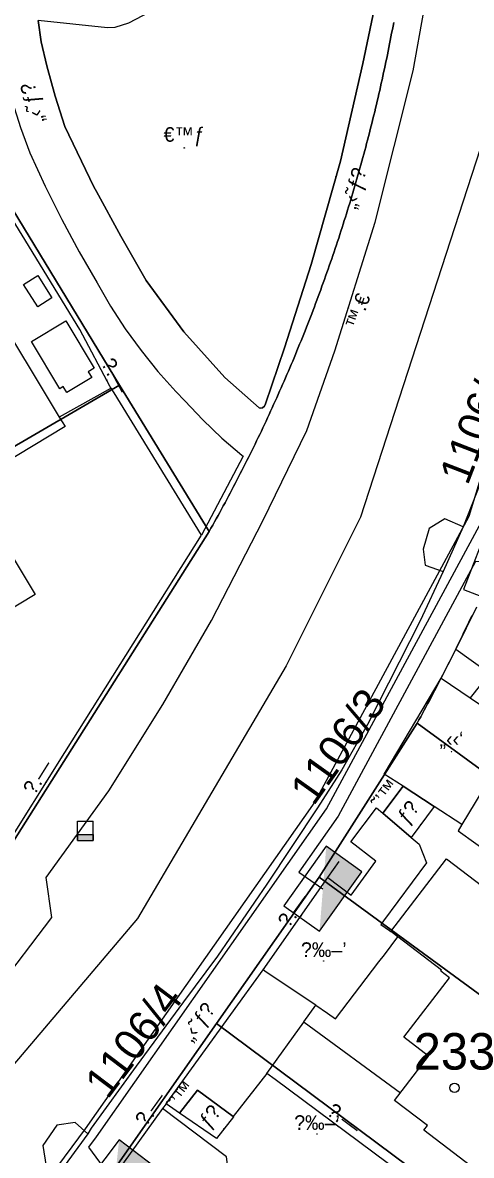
# Model space of a CAD drawing. Header units: metres. Extents: x 218299 to 220222, y 572714 to 574340.
# Drawn here: x 219262 to 219286.6, y 573349.5 to 573411.5 of the extents above; entities that cross this region are included whole.
import ezdxf
from ezdxf.enums import TextEntityAlignment as Align

# ---------------------------------------------------------------- set-up
doc = ezdxf.new("R2010")
doc.units = ezdxf.units.M
doc.header["$MEASUREMENT"] = 0
for name, color, linetype in [('1602', 44, 'Continuous'), ('1603', 44, 'Continuous'), ('6091', 102, 'CABLEUNDEXIST03'), ('6151', 102, 'CABLEUNDEXIST03'), ('6261', 7, 'Continuous'), ('A_POINTS', 2, 'Continuous'), ('M2200', 253, 'Continuous'), ('M2207', 253, 'Continuous'), ('M2401', 7, 'Continuous'), ('M2404', 7, 'Continuous'), ('M2407', 253, 'Continuous'), ('M2408', 253, 'Continuous'), ('M2412', 253, 'Continuous'), ('M2420', 253, 'Continuous'), ('M2601', 253, 'Continuous'), ('M2602', 253, 'Continuous'), ('M2605', 253, 'Continuous'), ('M2612', 253, 'Continuous'), ('M2804', 253, 'Continuous'), ('M2809', 253, 'Continuous'), ('M5235', 253, 'Continuous')]:
    doc.layers.add(name, color=color, linetype=linetype)
doc.styles.add('HEBTXT', font='HEBTXT')
doc.styles.add('MAVAT_HEBTXT', font='HEBTXT')
doc.linetypes.add('CABLEUNDEXIST03', pattern='A,3.5,[222,elecad.shx,S=0.01,R=0,X=0,Y=0],1.5', length=5)

# ---------------------------------------------------------------- blocks, each defined once
blk = doc.blocks.new('6261')
blk.add_lwpolyline([(-2, -1.2), (2, -1.2), (2, 1.2), (-2, 1.2)], close=True)
at = {"color": 0}
blk.add_solid([(2, 1.2), (-2, -1.2), (2, -1.2)], dxfattribs=at)
at = {"color": 0, "style": 'HEBTXT'}
blk.add_attdef('PIL_NAME', (2.689, 2.418), '', height=1.7, dxfattribs=at)
at = {"style": 'HEBTXT'}
blk.add_attdef('CAMUT_MONIM', (2.489, 0.218), '', height=1.7, dxfattribs=at)
at = {"color": 0, "style": 'HEBTXT', "flags": 1}
for tag, p in [('TYPE', (2.585, -1.773)), ('MAP_TYPE', (2.689, -3.782))]:
    blk.add_attdef(tag, p, '', height=1.7, dxfattribs=at)
blk = doc.blocks.new('1603')
at = {"layer": 'A_POINTS'}
blk.add_circle((0, 0), 0.25, dxfattribs=at)
at = {"color": 0, "style": 'HEBTXT'}
blk.add_attdef('PARCEL_NUM', text='', height=2, dxfattribs=at).set_placement((0, 1), align=Align.CENTER)
at = {"color": 0, "style": 'HEBTXT', "flags": 1}
blk.add_attdef('LOT_NUM', text='', height=2, dxfattribs=at).set_placement((0, -2.5), align=Align.CENTER)
blk = doc.blocks.new('M2404')
blk.add_circle((0, 0), 0.025)
at = {"style": 'MAVAT_HEBTXT'}
blk.add_attdef('NAME', text='', height=0.8, dxfattribs=at).set_placement((0, 1.59), align=Align.MIDDLE)
blk = doc.blocks.new('M2408')
blk.add_circle((0, 0), 0.025)
at = {"style": 'MAVAT_HEBTXT'}
blk.add_attdef('NAME', text='', height=0.8, dxfattribs=at).set_placement((0, 1.59), align=Align.MIDDLE)
blk = doc.blocks.new('M2804')
blk.add_circle((0, 0), 0.025)
at = {"style": 'MAVAT_HEBTXT'}
blk.add_attdef('NAME', text='', height=0.8, dxfattribs=at).set_placement((0, 1.59), align=Align.MIDDLE)
blk = doc.blocks.new('M2809')
blk.add_circle((0, 0), 0.025)
at = {"style": 'MAVAT_HEBTXT'}
blk.add_attdef('NAME', text='', height=0.8, dxfattribs=at).set_placement((0, 1.59), align=Align.MIDDLE)
blk = doc.blocks.new('M2605')
blk.add_circle((0, 0), 0.025)
at = {"style": 'MAVAT_HEBTXT'}
blk.add_attdef('NAME', text='', height=0.8, dxfattribs=at).set_placement((0, 1.59), align=Align.MIDDLE)
blk = doc.blocks.new('M2612')
blk.add_circle((0, 0), 0.025)
at = {"style": 'MAVAT_HEBTXT'}
blk.add_attdef('NAME', text='', height=0.8, dxfattribs=at).set_placement((0, 1.59), align=Align.MIDDLE)
blk = doc.blocks.new('M2207')
blk.add_circle((0, 0), 0.025)
at = {"style": 'MAVAT_HEBTXT'}
blk.add_attdef('NAME', text='', height=0.8, dxfattribs=at).set_placement((0, 1.59), align=Align.MIDDLE)
blk = doc.blocks.new('M2412')
blk.add_circle((0, 0), 0.025)
at = {"style": 'MAVAT_HEBTXT'}
blk.add_attdef('NAME', text='', height=0.8, dxfattribs=at).set_placement((0, 1.59), align=Align.MIDDLE)
blk = doc.blocks.new('*U89')
at = {"linetype": 'Continuous'}
for p, q in [((-0.85, 0), (-0.85, -0.66)), ((0.85, 0), (0.85, -0.66))]:
    blk.add_line(p, q, dxfattribs=at)
blk.add_solid([(-0.85, 0), (-0.85, -0.66), (0.85, -0.66)], dxfattribs=at)
at = {"linetype": 'Continuous', "extrusion": (0, 0, -1)}
blk.add_solid([(0.85, 0), (-0.85, 0), (-0.85, -0.66)], dxfattribs=at)
blk = doc.blocks.new('M5235')
for points in [[(-0.85, 1.47), (0.85, 1.47)], [(-0.85, -0.66), (-0.85, 1.47)], [(0.85, -0.66), (0.85, 1.47)], [(-0.85, 0), (0.85, 0)], [(-0.85, -0.66), (0.85, -0.66)]]:
    blk.add_lwpolyline(points)
at = {"linetype": 'Continuous'}
blk.add_blockref('*U89', (0, 0), dxfattribs=at)
at = {"style": 'MAVAT_HEBTXT', "flags": 1}
for tag, p in [('MARK', (0, 2.72)), ('HEIGHT', (0, -1.92)), ('NAME', (0, -4.48))]:
    blk.add_attdef(tag, text='', height=0.8, dxfattribs=at).set_placement(p, align=Align.MIDDLE)
blk = doc.blocks.new('111')
at = {"layer": 'M2200'}
blk.add_polyline3d([(219246.806, 573388.089, 579.945), (219248.922, 573389.365, 580.323), (219254.064, 573392.467, 581.243), (219254.104, 573392.491, 581.25), (219260.222, 573396.182, 582.345), (219263.998, 573389.921, 582.345), (219264.311, 573389.403, 582.345), (219259.045, 573386.227, 584.025), (219262.683, 573380.195, 579.945), (219254.357, 573375.172, 579.945), (219253.073, 573377.301, 579.705), (219252.484, 573376.946, 579.465), (219250.957, 573379.476, 579.465), (219250.957, 573379.476, 579.465), (219251.671, 573379.907, 579.945), (219250.605, 573381.673, 579.825), (219249.54, 573383.439, 579.705), (219248.786, 573382.984, 579.465), (219247.279, 573385.481, 579.465), (219248.085, 573385.968, 579.945)], close=True, dxfattribs=at)
blk.add_polyline3d([(219291.381, 573345.175, 583.065), (219283.962, 573350.847, 582.825), (219284.155, 573351.1, 582.825), (219282.352, 573352.479, 579.705), (219284.213, 573354.914, 581.625), (219282.866, 573355.944, 581.625), (219285.358, 573359.203, 583.305), (219284.888, 573359.562, 583.065), (219284.927, 573359.613, 583.065), (219282.54, 573361.438, 579.962), (219282.157, 573361.731, 579.465), (219282.157, 573361.731, 579.465), (219285.199, 573365.709, 579.465), (219289.55, 573362.388, 581.814), (219291.582, 573360.828, 583.065), (219291.582, 573360.828, 583.065), (219293.243, 573363.001, 583.065), (219293.243, 573363.001, 583.065), (219294.294, 573362.198, 583.065), (219300.47, 573357.475, 583.065), (219297.149, 573353.132, 583.065), (219299.759, 573351.137, 579.465), (219297.392, 573348.04, 579.465)], dxfattribs=at)
at = {"layer": 'M2207'}
for points in [[(219262.827, 573397.674, 578.925), (219263.599, 573396.447, 578.925), (219262.816, 573395.955, 578.805), (219262.045, 573397.181, 578.805), (219262.827, 573397.674, 578.925)], [(219264.354, 573395.195, 579.285), (219265.911, 573392.6, 579.285), (219265.583, 573392.403, 579.285), (219265.774, 573392.084, 578.085), (219264.415, 573391.268, 578.085), (219264.219, 573391.594, 579.405), (219264.021, 573391.475, 579.405), (219262.468, 573394.063, 579.405)], [(219289.16, 573372.738, 578.205), (219289.118, 573372.669, 578.201), (219287.553, 573370.093, 578.081), (219286.041, 573367.604, 577.965), (219286.041, 573367.604, 577.965), (219284.526, 573368.584, 578.05), (219282.816, 573369.691, 578.147), (219281.793, 573370.352, 578.205), (219284.898, 573375.617, 578.205), (219286.495, 573374.538, 578.205)]]:
    blk.add_polyline3d(points, close=True, dxfattribs=at)
at = {"layer": 'M2401'}
for points in [[(219287.254, 573386.838, 575.085), (219286.102, 573383.901, 575.205), (219285.109, 573384.343, 575.205), (219284.255, 573383.824, 575.205), (219283.912, 573382.689, 575.325), (219284.026, 573381.804, 575.445), (219285.015, 573381.454, 575.445), (219283.764, 573378.751, 575.565), (219280.866, 573373.071, 575.805), (219279.47, 573370.585, 576.045), (219278.133, 573368.504, 576.165), (219275.361, 573364.327, 576.405), (219272.669, 573360.388, 576.525), (219270.794, 573357.887, 576.66), (219268.202, 573354.352, 576.9), (219265.748, 573350.963, 577.14), (219265.558, 573350.659, 577.26), (219264.875, 573351.275, 577.26), (219263.872, 573351.124, 577.26), (219263.091, 573350.005, 577.26), (219263.273, 573348.852, 577.26)], [(219260.516, 573358.489, 576.54), (219263.581, 573362.502, 576.3), (219263.28, 573364.7, 576.3), (219266.706, 573369.445, 576.06), (219269.667, 573374.164, 575.82), (219272.339, 573378.775, 575.34), (219275.143, 573384.235, 575.1), (219277.543, 573389.19, 574.86), (219279.082, 573393.543, 574.62), (219281.291, 573400.595, 574.14), (219283.369, 573408.898, 573.66), (219284.574, 573415.63, 573.42)]]:
    blk.add_polyline3d(points, dxfattribs=at)
at = {"layer": 'M2404'}
for points in [[(219287.254, 573386.838, 575.085), (219286.102, 573383.901, 575.205), (219285.109, 573384.343, 575.205), (219284.255, 573383.824, 575.205), (219283.912, 573382.689, 575.325), (219284.026, 573381.804, 575.445), (219285.015, 573381.454, 575.445), (219283.764, 573378.751, 575.565), (219280.866, 573373.071, 575.805), (219279.47, 573370.585, 576.045), (219278.133, 573368.504, 576.165), (219275.361, 573364.327, 576.405), (219272.669, 573360.388, 576.525), (219270.794, 573357.887, 576.66), (219268.202, 573354.352, 576.9), (219265.748, 573350.963, 577.14), (219265.558, 573350.659, 577.26), (219264.875, 573351.275, 577.26), (219263.872, 573351.124, 577.26), (219263.091, 573350.005, 577.26), (219263.273, 573348.852, 577.26)], [(219260.516, 573358.489, 576.54), (219263.581, 573362.502, 576.3), (219263.28, 573364.7, 576.3), (219266.706, 573369.445, 576.06), (219269.667, 573374.164, 575.82), (219272.339, 573378.775, 575.34), (219275.143, 573384.235, 575.1), (219277.543, 573389.19, 574.86), (219279.082, 573393.543, 574.62), (219281.291, 573400.595, 574.14), (219283.369, 573408.898, 573.66), (219284.574, 573415.63, 573.42)]]:
    blk.add_polyline3d(points, dxfattribs=at)
at = {"layer": 'M2407'}
for points in [[(219281.795, 573360.461, 577.423), (219282.54, 573361.438, 577.423)], [(219281.498, 573360.072, 577.423), (219281.795, 573360.461, 577.423)], [(219278.682, 573357.256, 577.423), (219279.119, 573356.954, 577.423), (219281.498, 573360.072, 577.423)], [(219278.052, 573357.691, 577.423), (219278.682, 573357.256, 577.423)], [(219277.395, 573356.78, 577.423), (219277.4, 573356.776, 577.423)], [(219277.4, 573356.776, 577.423), (219282.676, 573352.903, 577.423)], [(219270.943, 573345.183, 578.252), (219273.283, 573348.419, 578.252), (219273.155, 573349.397, 578.252), (219269.657, 573352.036, 578.132)]]:
    blk.add_polyline3d(points, dxfattribs=at)
at = {"layer": 'M2408'}
for points in [[(219260.496, 573411.635, 574.154), (219260.726, 573410.15, 574.266), (219261.032, 573408.677, 574.357), (219261.414, 573407.22, 574.427), (219261.87, 573405.784, 574.475), (219262.39, 573404.397, 574.502), (219263.233, 573402.563, 574.637), (219264.134, 573400.753, 574.721), (219265.091, 573398.971, 574.756), (219266.072, 573397.27, 574.742), (219266.81, 573395.998, 574.849), (219267.612, 573394.764, 574.929), (219268.477, 573393.571, 574.979), (219269.401, 573392.422, 575.002), (219270.383, 573391.322, 574.995), (219270.874, 573390.812, 574.982), (219271.858, 573389.763, 574.982), (219272.899, 573388.771, 574.982), (219273.993, 573387.838, 574.982), (219274.062, 573387.783, 574.982), (219271.775, 573383.459, 574.982)], [(219281.949, 573415.674, 573.542), (219280.615, 573409.299, 573.782), (219279.387, 573403.934, 574.022), (219277.78, 573398.271, 574.262), (219276.33, 573393.711, 574.502), (219275.28, 573390.644, 574.742), (219275.239, 573390.515, 574.773), (219275.132, 573390.429, 574.796), (219274.994, 573390.414, 574.803), (219274.948, 573390.427, 574.802), (219273.054, 573392.084, 574.922), (219270.817, 573394.587, 574.922), (219268.759, 573397.398, 574.802), (219267.371, 573399.827, 574.718), (219266.034, 573402.283, 574.58), (219265.898, 573402.541, 574.562), (219264.298, 573405.842, 574.442), (219263.765, 573407.494, 574.367), (219263.308, 573409.167, 574.279), (219263.008, 573410.472, 574.202), (219262.848, 573411.654, 574.149)], [(219286.102, 573383.901, 575.205), (219285.015, 573381.454, 575.445)], [(219269.849, 573352.301, 577.022), (219275.156, 573359.629, 576.542)], [(219265.558, 573350.659, 577.26), (219263.921, 573348.405, 577.26)]]:
    blk.add_polyline3d(points, dxfattribs=at)
at = {"layer": 'M2412'}
for points in [[(219284.526, 573368.584, 577.082), (219283.27, 573366.893, 577.082), (219281.72, 573368.215, 576.122), (219281.72, 573368.215, 576.122), (219282.816, 573369.691, 576.122), (219282.816, 573369.691, 576.122), (219284.526, 573368.584, 577.082)], [(219273.527, 573351.589, 578.252), (219272.607, 573350.391, 578.252), (219270.587, 573351.789, 576.932), (219270.587, 573351.789, 576.932), (219271.562, 573353.043, 576.932), (219271.562, 573353.043, 576.932), (219273.516, 573351.597, 578.245)]]:
    blk.add_polyline3d(points, close=True, dxfattribs=at)
at = {"layer": 'M2420', "linetype": 'Continuous', "lineweight": -3}
blk.add_lwpolyline([(219289.24, 573455.84), (219290.91, 573438.69), (219291.348, 573423.966), (219287.284, 573405.343), (219280.498, 573384.44), (219276.425, 573376.295), (219268.281, 573362.45), (219259.507, 573352.104)], dxfattribs=at)
at = {"layer": 'M2601'}
blk.add_polyline3d([(219273.516, 573351.597, 578.372), (219271.562, 573353.043, 577.652), (219271.562, 573353.043, 577.652)], dxfattribs=at)
at = {"layer": 'M2602'}
for points in [[(219266.837, 573391.507, 578.492), (219263.998, 573389.921, 578.492)], [(219286.041, 573367.604, 577.682), (219285.842, 573367.258, 577.682), (219290.675, 573363.774, 577.637)], [(219283.698, 573366.528, 577.892), (219284.108, 573365.504, 577.892), (219281.755, 573362.317, 577.892)], [(219278.708, 573364.699, 577.412), (219279.322, 573365.576, 577.412)], [(219281.755, 573362.317, 577.892), (219281.607, 573362.116, 577.892), (219282.072, 573361.791, 577.892)], [(219282.072, 573361.791, 577.892), (219282.157, 573361.731, 577.892)]]:
    blk.add_polyline3d(points, dxfattribs=at)
at = {"layer": 'M2605'}
for points in [[(219260.845, 573366.032, 576.812), (219264.296, 573371.544, 576.812), (219271.775, 573383.459, 576.572), (219271.775, 573383.459, 576.572), (219271.775, 573383.459, 576.572), (219266.999, 573391.245, 576.802), (219266.837, 573391.507, 576.81), (219266.791, 573391.583, 576.812), (219265.118, 573394.722, 577.052), (219258.783, 573405.059, 577.052), (219258.783, 573405.059, 577.052), (219255.664, 573403.152, 576.927), (219252.782, 573401.39, 576.812), (219245.792, 573397.258, 576.82), (219244.647, 573396.581, 576.822), (219244.131, 573396.276, 576.822), (219241.98, 573395.005, 576.825)], [(219286.839, 573379.502, 576.332), (219285.701, 573377.202, 576.332), (219287.51, 573375.903, 576.332), (219287.559, 573375.868, 576.332), (219286.495, 573374.538, 576.332)], [(219275.329, 573359.514, 577.412), (219275.156, 573359.629, 577.412), (219275.156, 573359.629, 577.412), (219278.708, 573364.699, 577.412), (219279.985, 573363.726, 577.412), (219281.33, 573365.592, 577.412), (219279.957, 573366.65, 577.412), (219281.366, 573368.516, 577.412), (219281.72, 573368.215, 577.412), (219283.27, 573366.893, 577.412), (219283.698, 573366.528, 577.412)], [(219277.392, 573356.776, 577.412), (219277.395, 573356.78, 577.412), (219278.052, 573357.691, 577.412), (219278.052, 573357.691, 577.412), (219275.329, 573359.514, 577.412)], [(219275.36, 573353.959, 577.412), (219277.392, 573356.776, 577.412)], [(219275.811, 573353.623, 578.372), (219275.36, 573353.959, 578.372), (219273.516, 573351.597, 578.372)], [(219282.733, 573348.478, 578.372), (219275.811, 573353.623, 578.372)], [(219272.607, 573350.391, 578.252), (219270.587, 573351.789, 578.164), (219269.849, 573352.301, 578.132), (219269.657, 573352.036, 578.132), (219267.032, 573348.407, 578.132)]]:
    blk.add_polyline3d(points, dxfattribs=at)
at = {"layer": 'M2612'}
for points in [[(219282.816, 573369.691, 577.202), (219281.72, 573368.215, 577.202)], [(219271.562, 573353.043, 578.492), (219270.587, 573351.789, 578.492)]]:
    blk.add_polyline3d(points, dxfattribs=at)
at = {"layer": 'M2809'}
blk.add_polyline3d([(219269.327, 573412.307, 574.238), (219267.788, 573411.5, 574.238), (219267.032, 573411.26, 574.24), (219266.645, 573411.25, 574.238), (219262.848, 573411.654, 574.149), (219263.008, 573410.472, 574.202), (219263.308, 573409.167, 574.279), (219263.765, 573407.494, 574.367), (219264.298, 573405.842, 574.442), (219265.898, 573402.541, 574.562), (219266.034, 573402.283, 574.58), (219267.371, 573399.827, 574.718), (219268.759, 573397.398, 574.802), (219270.817, 573394.587, 574.922), (219273.054, 573392.084, 574.922), (219274.948, 573390.427, 574.802), (219274.994, 573390.414, 574.803), (219275.132, 573390.429, 574.796), (219275.239, 573390.515, 574.773), (219275.28, 573390.644, 574.742), (219276.33, 573393.711, 574.502), (219277.78, 573398.271, 574.262), (219279.387, 573403.934, 574.022), (219280.615, 573409.299, 573.782), (219281.949, 573415.674, 573.542)], dxfattribs=at)
at = {"layer": 'M2207'}
ref = blk.add_blockref('M2207', (219285.471, 573371.589), dxfattribs=dict(at, xscale=0.5, yscale=0.5, zscale=0.5))
ref.add_attrib('NAME', '„‹‹‘', dxfattribs={"layer": '0', "height": 0.8, "style": 'MAVAT_HEBTXT'}).set_placement((219285.471, 573372.214), align=Align.MIDDLE)
at = {"layer": 'M2404'}
ref = blk.add_blockref('M2404', (219279.82, 573395.899), dxfattribs=dict(at, xscale=0.5, yscale=0.5, zscale=0.5))
ref.add_attrib('NAME', '™.€', dxfattribs={"layer": '0', "height": 0.8, "rotation": 70.52382, "style": 'MAVAT_HEBTXT'}).set_placement((219280.338, 573395.715), align=Align.MIDDLE)
at = {"layer": 'M2408'}
ref = blk.add_blockref('M2408', (219261.379, 573407.354), dxfattribs=dict(at, xscale=0.5, yscale=0.5, zscale=0.5))
ref.add_attrib('NAME', '„‹˜ƒ\x8e', dxfattribs={"layer": '0', "height": 0.8, "rotation": 104.69183, "style": 'MAVAT_HEBTXT'}).set_placement((219262.614, 573407.146), align=Align.MIDDLE)
ref = blk.add_blockref('M2408', (219279.152, 573403.104), dxfattribs=dict(at, xscale=0.5, yscale=0.5, zscale=0.5))
ref.add_attrib('NAME', '„‹˜ƒ\x8e', dxfattribs={"layer": '0', "height": 0.8, "rotation": 74.15208, "style": 'MAVAT_HEBTXT'}).set_placement((219280.245, 573402.438), align=Align.MIDDLE)
ref = blk.add_blockref('M2408', (219272.503, 573355.965), dxfattribs=dict(at, xscale=0.5, yscale=0.5, zscale=0.5))
ref.add_attrib('NAME', '„‹˜ƒ\x8e', dxfattribs={"layer": '0', "height": 0.8, "rotation": 54.08493, "style": 'MAVAT_HEBTXT'}).set_placement((219271.68, 573356.723), align=Align.MIDDLE)
at = {"layer": 'M2412'}
ref = blk.add_blockref('M2412', (219283.805, 573367.613), dxfattribs=dict(at, xscale=0.5, yscale=0.5, zscale=0.5))
ref.add_attrib('NAME', 'ƒ\x8e', dxfattribs={"layer": '0', "height": 0.8, "rotation": 53.38771, "style": 'MAVAT_HEBTXT'}).set_placement((219283.168, 573368.213), align=Align.MIDDLE)
ref = blk.add_blockref('M2412', (219273.024, 573350.933), dxfattribs=dict(at, xscale=0.5, yscale=0.5, zscale=0.5))
ref.add_attrib('NAME', 'ƒ\x8e', dxfattribs={"layer": '0', "height": 0.8, "rotation": 52.12778, "style": 'MAVAT_HEBTXT'}).set_placement((219272.314, 573351.548), align=Align.MIDDLE)
at = {"layer": 'M2605'}
ref = blk.add_blockref('M2605', (219266.599, 573391.943), dxfattribs=dict(at, xscale=0.5, yscale=0.5, zscale=0.5))
ref.add_attrib('NAME', '\x9a.—', dxfattribs={"layer": '0', "height": 0.8, "rotation": 298.05692, "style": 'MAVAT_HEBTXT'}).set_placement((219267.085, 573392.202), align=Align.MIDDLE)
ref = blk.add_blockref('M2605', (219263.279, 573369.919), dxfattribs=dict(at, xscale=0.5, yscale=0.5, zscale=0.5))
ref.add_attrib('NAME', '\x9a.—', dxfattribs={"layer": '0', "height": 0.8, "rotation": 57.9536, "style": 'MAVAT_HEBTXT'}).set_placement((219262.813, 573370.211), align=Align.MIDDLE)
ref = blk.add_blockref('M2605', (219277.236, 573362.597), dxfattribs=dict(at, xscale=0.5, yscale=0.5, zscale=0.5))
ref.add_attrib('NAME', '\x9a.—', dxfattribs={"layer": '0', "height": 0.8, "rotation": 54.20238, "style": 'MAVAT_HEBTXT'}).set_placement((219276.79, 573362.919), align=Align.MIDDLE)
ref = blk.add_blockref('M2605', (219269.424, 573351.714), dxfattribs=dict(at, xscale=0.5, yscale=0.5, zscale=0.5))
ref.add_attrib('NAME', '\x9a.—', dxfattribs={"layer": '0', "height": 0.8, "rotation": 54.12215, "style": 'MAVAT_HEBTXT'}).set_placement((219268.979, 573352.037), align=Align.MIDDLE)
ref = blk.add_blockref('M2605', (219279.272, 573351.051), dxfattribs=dict(at, xscale=0.5, yscale=0.5, zscale=0.5))
ref.add_attrib('NAME', '\x9a.—', dxfattribs={"layer": '0', "height": 0.8, "rotation": 323.37312, "style": 'MAVAT_HEBTXT'}).set_placement((219279.6, 573351.492), align=Align.MIDDLE)
at = {"layer": 'M2612'}
ref = blk.add_blockref('M2612', (219282.268, 573368.953), dxfattribs=dict(at, xscale=0.5, yscale=0.5, zscale=0.5))
ref.add_attrib('NAME', '˜’™', dxfattribs={"layer": '0', "height": 0.8, "rotation": 53.41542, "style": 'MAVAT_HEBTXT'}).set_placement((219281.826, 573369.28), align=Align.MIDDLE)
ref = blk.add_blockref('M2612', (219271.075, 573352.416), dxfattribs=dict(at, xscale=0.5, yscale=0.5, zscale=0.5))
ref.add_attrib('NAME', '˜’™', dxfattribs={"layer": '0', "height": 0.8, "rotation": 52.12778, "style": 'MAVAT_HEBTXT'}).set_placement((219270.641, 573352.754), align=Align.MIDDLE)
at = {"layer": 'M2804'}
ref = blk.add_blockref('M2804', (219278.478, 573360.119, 581.282), dxfattribs=dict(at, xscale=0.5, yscale=0.5, zscale=0.5))
ref.add_attrib('NAME', '\x8d‰–’', dxfattribs={"layer": '0', "height": 0.8, "style": 'MAVAT_HEBTXT'}).set_placement((219278.478, 573360.744, 581.282), align=Align.MIDDLE)
ref = blk.add_blockref('M2804', (219278.11, 573350.646, 584.7), dxfattribs=dict(at, xscale=0.5, yscale=0.5, zscale=0.5))
ref.add_attrib('NAME', '\x8d‰–’', dxfattribs={"layer": '0', "height": 0.8, "style": 'MAVAT_HEBTXT'}).set_placement((219278.11, 573351.271, 584.7), align=Align.MIDDLE)
at = {"layer": 'M2809'}
ref = blk.add_blockref('M2809', (219270.838, 573404.669, 574.392), dxfattribs=dict(at, xscale=0.5, yscale=0.5, zscale=0.5))
ref.add_attrib('NAME', '€™ƒ', dxfattribs={"layer": '0', "height": 0.8, "style": 'MAVAT_HEBTXT'}).set_placement((219270.838, 573405.294, 574.392), align=Align.MIDDLE)
at = {"layer": 'M5235', "xscale": 0.5, "yscale": 0.5, "zscale": 0.5}
blk.add_blockref('M5235', (219265.423, 573367.045, 576.15), dxfattribs=at)

msp = doc.modelspace()

# ---------------------------------------------------------------- linework, layer by layer
at = {"layer": '1602'}
for points in [[(219282.3055, 573411.5429), (219282.2691, 573411.3462), (219282.2323, 573411.1496), (219282.195, 573410.9531), (219282.1573, 573410.7567), (219282.1192, 573410.5604), (219282.0806, 573410.3641), (219282.0416, 573410.168), (219282.0022, 573409.9719), (219281.9623, 573409.7759), (219281.922, 573409.58), (219281.8812, 573409.3842), (219281.84, 573409.1885), (219281.7984, 573408.9929), (219281.7564, 573408.7974), (219281.7139, 573408.6019), (219281.6709, 573408.4066), (219281.6276, 573408.2113), (219281.5838, 573408.0162), (219281.5396, 573407.8211), (219281.4949, 573407.6262), (219281.4498, 573407.4313), (219281.4043, 573407.2366), (219281.3583, 573407.0419), (219281.312, 573406.8474), (219281.2651, 573406.653), (219281.2179, 573406.4586), (219281.1702, 573406.2644), (219281.1221, 573406.0703), (219281.0735, 573405.8762), (219281.0246, 573405.6823), (219280.9751, 573405.4885), (219280.9253, 573405.2948), (219280.875, 573405.1013), (219280.8243, 573404.9078), (219280.7732, 573404.7144), (219280.7216, 573404.5212), (219280.6697, 573404.3281), (219280.6172, 573404.1351), (219280.5644, 573403.9422), (219280.5111, 573403.7494), (219280.4574, 573403.5568), (219280.4033, 573403.3642), (219280.3487, 573403.1718), (219280.2937, 573402.9795), (219280.2383, 573402.7873), (219280.1825, 573402.5953), (219280.1262, 573402.4034), (219280.0695, 573402.2116), (219280.0124, 573402.0199), (219279.9549, 573401.8284), (219279.8969, 573401.6369), (219279.8385, 573401.4457), (219279.7797, 573401.2545), (219279.7204, 573401.0635), (219279.6608, 573400.8726), (219279.6007, 573400.6818), (219279.5401, 573400.4912), (219279.4792, 573400.3007), (219279.4178, 573400.1104), (219279.356, 573399.9202), (219279.2938, 573399.7301), (219279.2312, 573399.5401), (219279.1682, 573399.3503), (219279.1047, 573399.1607), (219279.0408, 573398.9712), (219278.9765, 573398.7818), (219278.9117, 573398.5925), (219278.8466, 573398.4035), (219278.781, 573398.2145), (219278.715, 573398.0257), (219278.6486, 573397.8371), (219278.5817, 573397.6486), (219278.5145, 573397.4602), (219278.4468, 573397.272), (219278.3787, 573397.084), (219278.3102, 573396.8961), (219278.2413, 573396.7083), (219278.1719, 573396.5207), (219278.1022, 573396.3333), (219278.032, 573396.146), (219277.9614, 573395.9589), (219277.8904, 573395.7719), (219277.819, 573395.5851), (219277.7471, 573395.3984), (219277.6749, 573395.2119), (219277.6022, 573395.0256), (219277.5291, 573394.8394), (219277.4556, 573394.6534), (219277.3817, 573394.4676), (219277.3074, 573394.2819), (219277.2327, 573394.0964), (219277.1575, 573393.9111), (219277.0819, 573393.7259), (219277.006, 573393.5409), (219276.9296, 573393.356), (219276.8528, 573393.1714), (219276.7756, 573392.9869), (219276.698, 573392.8025), (219276.62, 573392.6184), (219276.5415, 573392.4344), (219276.4627, 573392.2506), (219276.3835, 573392.067), (219276.3038, 573391.8835), (219276.2237, 573391.7002), (219276.1433, 573391.5171), (219276.0624, 573391.3342), (219275.9811, 573391.1515), (219275.8994, 573390.9689), (219275.8173, 573390.7866), (219275.7348, 573390.6044), (219275.6519, 573390.4224), (219275.5686, 573390.2405), (219275.4849, 573390.0589), (219275.4008, 573389.8774), (219275.3163, 573389.6962), (219275.2314, 573389.5151), (219275.146, 573389.3342), (219275.0603, 573389.1535), (219274.9742, 573388.973), (219274.8877, 573388.7927), (219274.8007, 573388.6126), (219274.7134, 573388.4326), (219274.6257, 573388.2529), (219274.5376, 573388.0734), (219274.449, 573387.894), (219274.3601, 573387.7149), (219274.2708, 573387.5359), (219274.1811, 573387.3572), (219274.091, 573387.1786), (219274.0005, 573387.0003), (219273.9095, 573386.8222), (219273.8182, 573386.6442), (219273.7265, 573386.4665), (219273.6345, 573386.2889), (219273.542, 573386.1116), (219273.4491, 573385.9345), (219273.3558, 573385.7576), (219273.2621, 573385.5809), (219273.1681, 573385.4043), (219273.0736, 573385.2281), (219272.9788, 573385.052), (219272.8836, 573384.8761), (219272.7879, 573384.7004), (219272.6919, 573384.525), (219272.5955, 573384.3498), (219272.4987, 573384.1748), (219272.4015, 573384), (219272.304, 573383.8254), (219272.206, 573383.651), (219267.286, 573391.671), (219259.136, 573405.081)], [(219260.469, 573365.099), (219272.206, 573383.651), (219272.304, 573383.8254), (219272.4015, 573384), (219272.4987, 573384.1748), (219272.5955, 573384.3498), (219272.6919, 573384.525), (219272.7879, 573384.7004), (219272.8836, 573384.8761), (219272.9788, 573385.052), (219273.0736, 573385.2281), (219273.1681, 573385.4043), (219273.2621, 573385.5809), (219273.3558, 573385.7576), (219273.4491, 573385.9345), (219273.542, 573386.1116), (219273.6345, 573386.2889), (219273.7265, 573386.4665), (219273.8182, 573386.6442), (219273.9095, 573386.8222), (219274.0005, 573387.0003), (219274.091, 573387.1786), (219274.1811, 573387.3572), (219274.2708, 573387.5359), (219274.3601, 573387.7149), (219274.449, 573387.894), (219274.5376, 573388.0734), (219274.6257, 573388.2529), (219274.7134, 573388.4326), (219274.8007, 573388.6126), (219274.8877, 573388.7927), (219274.9742, 573388.973), (219275.0603, 573389.1535), (219275.146, 573389.3342), (219275.2314, 573389.5151), (219275.3163, 573389.6962), (219275.4008, 573389.8774), (219275.4849, 573390.0589), (219275.5686, 573390.2405), (219275.6519, 573390.4224), (219275.7348, 573390.6044), (219275.8173, 573390.7866), (219275.8994, 573390.9689), (219275.9811, 573391.1515), (219276.0624, 573391.3342), (219276.1433, 573391.5171), (219276.2237, 573391.7002), (219276.3038, 573391.8835), (219276.3835, 573392.067), (219276.4627, 573392.2506), (219276.5415, 573392.4344), (219276.62, 573392.6184), (219276.698, 573392.8025), (219276.7756, 573392.9869), (219276.8528, 573393.1714), (219276.9296, 573393.356), (219277.006, 573393.5409), (219277.0819, 573393.7259), (219277.1575, 573393.9111), (219277.2327, 573394.0964), (219277.3074, 573394.2819), (219277.3817, 573394.4676), (219277.4556, 573394.6534), (219277.5291, 573394.8394), (219277.6022, 573395.0256), (219277.6749, 573395.2119), (219277.7471, 573395.3984), (219277.819, 573395.5851), (219277.8904, 573395.7719), (219277.9614, 573395.9589), (219278.032, 573396.146), (219278.1022, 573396.3333), (219278.1719, 573396.5207), (219278.2413, 573396.7083), (219278.3102, 573396.8961), (219278.3787, 573397.084), (219278.4468, 573397.272), (219278.5145, 573397.4602), (219278.5817, 573397.6486), (219278.6486, 573397.8371), (219278.715, 573398.0257), (219278.781, 573398.2145), (219278.8466, 573398.4035), (219278.9117, 573398.5925), (219278.9765, 573398.7818), (219279.0408, 573398.9712), (219279.1047, 573399.1607), (219279.1682, 573399.3503), (219279.2312, 573399.5401), (219279.2938, 573399.7301), (219279.356, 573399.9202), (219279.4178, 573400.1104), (219279.4792, 573400.3007), (219279.5401, 573400.4912), (219279.6007, 573400.6818), (219279.6608, 573400.8726), (219279.7204, 573401.0635), (219279.7797, 573401.2545), (219279.8385, 573401.4457), (219279.8969, 573401.6369), (219279.9549, 573401.8284), (219280.0124, 573402.0199), (219280.0695, 573402.2116), (219280.1262, 573402.4034), (219280.1825, 573402.5953), (219280.2383, 573402.7873), (219280.2937, 573402.9795), (219280.3487, 573403.1718), (219280.4033, 573403.3642), (219280.4574, 573403.5568), (219280.5111, 573403.7494), (219280.5644, 573403.9422), (219280.6172, 573404.1351), (219280.6697, 573404.3281), (219280.7216, 573404.5212), (219280.7732, 573404.7144), (219280.8243, 573404.9078), (219280.875, 573405.1013), (219280.9253, 573405.2948), (219280.9751, 573405.4885), (219281.0246, 573405.6823), (219281.0735, 573405.8762), (219281.1221, 573406.0703), (219281.1702, 573406.2644), (219281.2179, 573406.4586), (219281.2651, 573406.653), (219281.312, 573406.8474), (219281.3583, 573407.0419), (219281.4043, 573407.2366), (219281.4498, 573407.4313), (219281.4949, 573407.6262), (219281.5396, 573407.8211), (219281.5838, 573408.0162), (219281.6276, 573408.2113), (219281.6709, 573408.4066), (219281.7139, 573408.6019), (219281.7564, 573408.7974), (219281.7984, 573408.9929), (219281.84, 573409.1885), (219281.8812, 573409.3842), (219281.922, 573409.58), (219281.9623, 573409.7759), (219282.0022, 573409.9719), (219282.0416, 573410.168), (219282.0806, 573410.3641), (219282.1192, 573410.5604), (219282.1573, 573410.7567), (219282.195, 573410.9531), (219282.2323, 573411.1496), (219282.2691, 573411.3462), (219282.3055, 573411.5429)], [(219258.446, 573386.511), (219267.286, 573391.671), (219272.206, 573383.651), (219260.469, 573365.099)], [(219286.5847, 573379.0373), (219286.4995, 573378.8563), (219286.414, 573378.6755), (219286.3281, 573378.4949), (219286.2419, 573378.3144), (219286.1554, 573378.1341), (219286.0685, 573377.954), (219285.9813, 573377.774), (219285.8937, 573377.5942), (219285.8058, 573377.4146), (219285.7175, 573377.2351), (219285.6289, 573377.0558), (219285.54, 573376.8767), (219285.4507, 573376.6977), (219285.3611, 573376.5189), (219285.2711, 573376.3403), (219285.1808, 573376.1618), (219285.0902, 573375.9835), (219284.9992, 573375.8054), (219284.9079, 573375.6275), (219284.8162, 573375.4497), (219284.7242, 573375.2721), (219284.6319, 573375.0947), (219284.5392, 573374.9175), (219284.4462, 573374.7404), (219284.3529, 573374.5636), (219284.2592, 573374.3869), (219284.1652, 573374.2103), (219284.0708, 573374.034), (219283.9761, 573373.8578), (219283.8811, 573373.6819), (219283.7857, 573373.5061), (219283.69, 573373.3304), (219283.594, 573373.155), (219278.218, 573364.71), (219272.607, 573356.691), (219266.829, 573348.432)], [(219304.758, 573357.68), (219283.594, 573373.155), (219283.69, 573373.3304), (219283.7857, 573373.5061), (219283.8811, 573373.6819), (219283.9761, 573373.8578), (219284.0708, 573374.034), (219284.1652, 573374.2103), (219284.2592, 573374.3869), (219284.3529, 573374.5636), (219284.4462, 573374.7404), (219284.5392, 573374.9175), (219284.6319, 573375.0947), (219284.7242, 573375.2721), (219284.8162, 573375.4497), (219284.9079, 573375.6275), (219284.9992, 573375.8054), (219285.0902, 573375.9835), (219285.1808, 573376.1618), (219285.2711, 573376.3403), (219285.3611, 573376.5189), (219285.4507, 573376.6977), (219285.54, 573376.8767), (219285.6289, 573377.0558), (219285.7175, 573377.2351), (219285.8058, 573377.4146), (219285.8937, 573377.5942), (219285.9813, 573377.774), (219286.0685, 573377.954), (219286.1554, 573378.1341), (219286.2419, 573378.3144), (219286.3281, 573378.4949), (219286.414, 573378.6755), (219286.4995, 573378.8563), (219286.5847, 573379.0373)]]:
    msp.add_lwpolyline(points, dxfattribs=at)
for points in [[(219251.076, 573382.091), (219245.696, 573378.751), (219237.516, 573391.971), (219259.136, 573405.081), (219267.286, 573391.671), (219258.446, 573386.511)], [(219298.757, 573349.689), (219278.218, 573364.71), (219283.594, 573373.155), (219304.758, 573357.68)], [(219292.777, 573341.666), (219272.607, 573356.691), (219278.218, 573364.71), (219298.757, 573349.689)], [(219286.863, 573333.587), (219266.829, 573348.432), (219272.607, 573356.691), (219292.777, 573341.666)]]:
    msp.add_lwpolyline(points, close=True, dxfattribs=at)
at = {"layer": '6091'}
msp.add_lwpolyline([(219295.3424, 573421.1759), (219294.305, 573413.3803), (219293.47, 573408.5095), (219291.1708, 573400.0866), (219286.419, 573384.466), (219277.9884, 573368.8453), (219265.4192, 573350.9275), (219263.5399, 573348.3897), (219215.3033, 573284.1936), (219213.1404, 573282.0327), (219192.6459, 573261.3166), (219185.7485, 573255.96), (219177.402, 573250.0513), (219169.4241, 573245.0775), (219161.1517, 573239.9228), (219151.8757, 573235.6133), (219142.6529, 573231.2696)], dxfattribs=at)
at = {"layer": '6151'}
for points in [[(219267.0247, 573347.9964), (219265.6111, 573349.9264), (219266.0277, 573350.4889), (219278.6276, 573368.4505), (219287.1147, 573384.1758), (219291.8915, 573399.8786), (219294.2031, 573408.347), (219295.0466, 573413.2674), (219296.4278, 573423.6475), (219297.4918, 573424.203), (219298.213, 573424.202), (219298.2157, 573424.333)], [(219287.9632, 573381.9075), (219286.7937, 573382.0019), (219279.2668, 573368.0557), (219277.1201, 573364.9955), (219278.431, 573364.0814)]]:
    msp.add_lwpolyline(points, dxfattribs=at)

# ---------------------------------------------------------------- block references
msp.add_blockref('111', (0, 0))
at = {"layer": '1603'}
msp.add_blockref('1603', (219285.6335, 573353.1687), dxfattribs=at).add_auto_attribs({'PARCEL_NUM': '233'})
at = {"layer": '6261'}
ref = msp.add_blockref('6261', (219287.9632, 573381.9075), dxfattribs=dict(at, rotation=68.87999999997875))
ref.add_attrib('PIL_NAME', '1106/2', (219286.355, 573386.1314), dxfattribs={"layer": '0', "color": 0, "height": 1.7, "rotation": 68.88, "style": 'HEBTXT'})
ref = msp.add_blockref('6261', (219278.431, 573364.0814), dxfattribs=dict(at, rotation=54.51999999998318))
ref.add_attrib('PIL_NAME', '1106/3', (219277.9206, 573368.5722), dxfattribs={"layer": '0', "color": 0, "height": 1.7, "rotation": 54.52, "style": 'HEBTXT'})
ref = msp.add_blockref('6261', (219267.0247, 573347.9964), dxfattribs=dict(at, rotation=52.91999999998367))
ref.add_attrib('PIL_NAME', '1106/4', (219266.6399, 573352.4997), dxfattribs={"layer": '0', "color": 0, "height": 1.7, "rotation": 52.92, "style": 'HEBTXT'})

doc.saveas('drawing.dxf')
